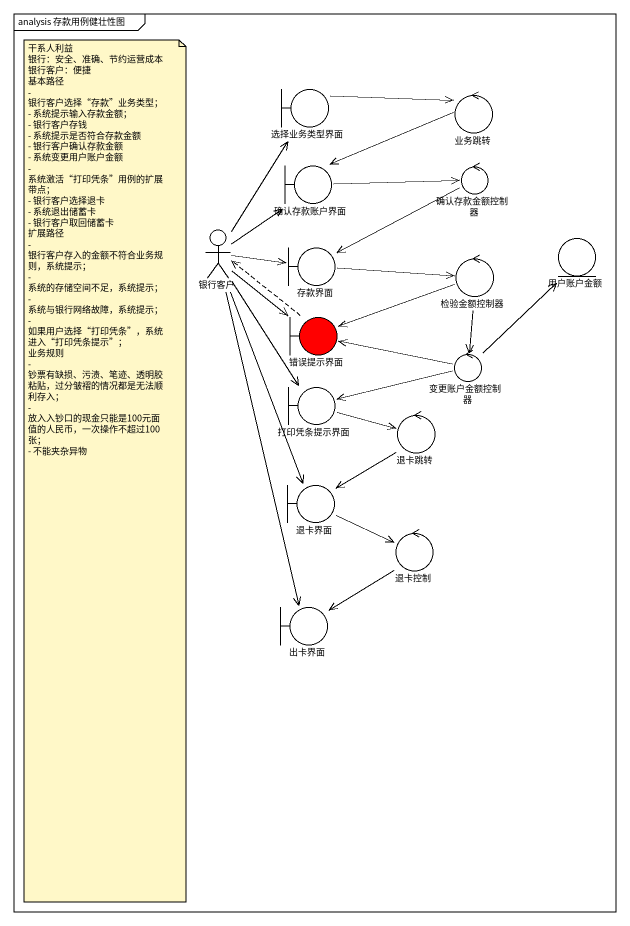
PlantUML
@startuml
mainframe analysis 存款用例健壮性图
boundary 选择业务类型界面
control 业务跳转
boundary 确认存款账户界面
control 确认存款金额控制器
actor 银行客户
boundary 存款界面
control 检验金额控制器
entity 用户账户金额
boundary 错误提示界面 #FF0000
control 变更账户金额控制器
boundary 打印凭条提示界面
control 退卡跳转
boundary 退卡界面
control 退卡控制
boundary 出卡界面
选择业务类型界面 -right-> 业务跳转
业务跳转 -left-> 确认存款账户界面
确认存款账户界面 -right-> 确认存款金额控制器
确认存款金额控制器 -left-> 存款界面
银行客户 -up-> 选择业务类型界面
银行客户 -up-> 确认存款账户界面
银行客户 -right-> 存款界面
银行客户 --> 错误提示界面
银行客户 --> 打印凭条提示界面
银行客户 --> 退卡界面
银行客户 --> 出卡界面
存款界面 -right-> 检验金额控制器
检验金额控制器 -left-> 错误提示界面
检验金额控制器 --> 变更账户金额控制器
错误提示界面 .up.> 银行客户
变更账户金额控制器 -up-> 用户账户金额
变更账户金额控制器 -left-> 错误提示界面
变更账户金额控制器 -left-> 打印凭条提示界面
打印凭条提示界面 -right-> 退卡跳转
退卡跳转 --> 退卡界面
退卡界面 -right-> 退卡控制
退卡控制 --> 出卡界面
note as N1
  干系人利益
  银行：安全、准确、节约运营成本
  银行客户：便捷
  基本路径
  - 银行客户选择“存款”业务类型；
  - 系统提示输入存款金额；
  - 银行客户存钱
  - 系统提示是否符合存款金额
  - 银行客户确认存款金额
  - 系统变更用户账户金额
  - 系统激活“打印凭条”用例的扩展带点；
  - 银行客户选择退卡
  - 系统退出储蓄卡
  - 银行客户取回储蓄卡
  扩展路径
  - 银行客户存入的金额不符合业务规则，系统提示；
  - 系统的存储空间不足，系统提示；
  - 系统与银行网络故障，系统提示；
  - 如果用户选择“打印凭条”，系统进入“打印凭条提示”；
  业务规则
  - 钞票有缺损、污渍、笔迹、透明胶粘贴，过分皱褶的情况都是无法顺利存入；
  - 放入入钞口的现金只能是100元面值的人民币，一次操作不超过100张；
  - 不能夹杂异物
end note
@enduml
